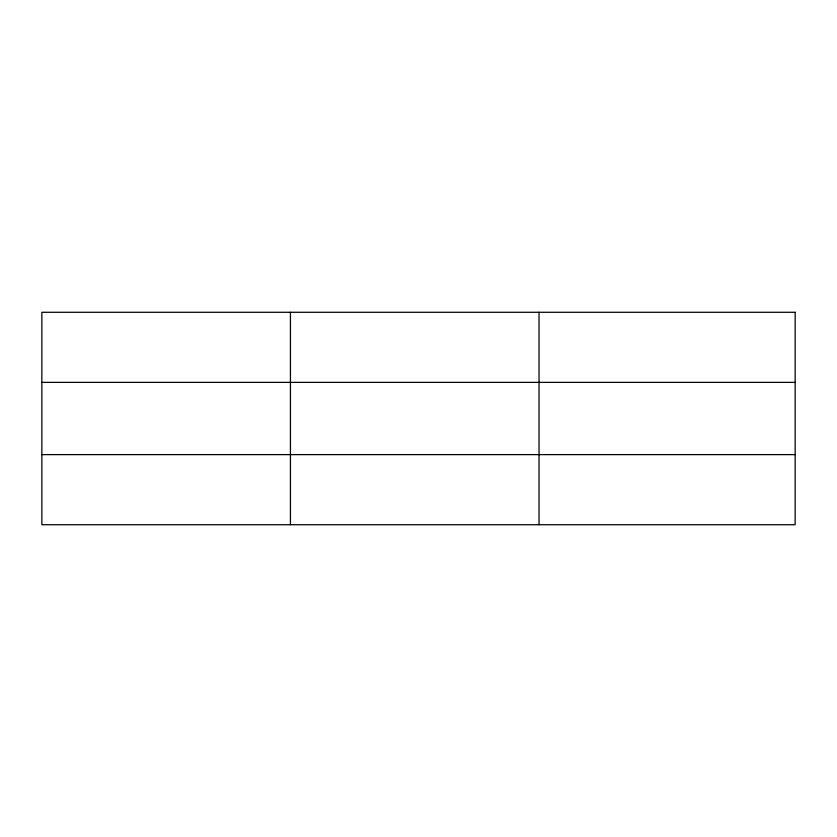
<?xml version="1.0" encoding="UTF-8"?>
<svg xmlns="http://www.w3.org/2000/svg" width="837" height="837" viewBox="0 0 837 837"><rect width="100%" height="100%" fill="white"/><g stroke="black" fill="none" stroke-linecap="round" stroke-linejoin="round"><path stroke-width="1.26" d="M290.439 524.715L290.439 312.285M539.028 524.715L539.028 312.285M41.85 382.383L795.15 382.383M41.85 454.617L795.15 454.617M795.15 312.285L795.15 524.715L41.85 524.715L41.85 312.285L795.15 312.285"/></g></svg>
